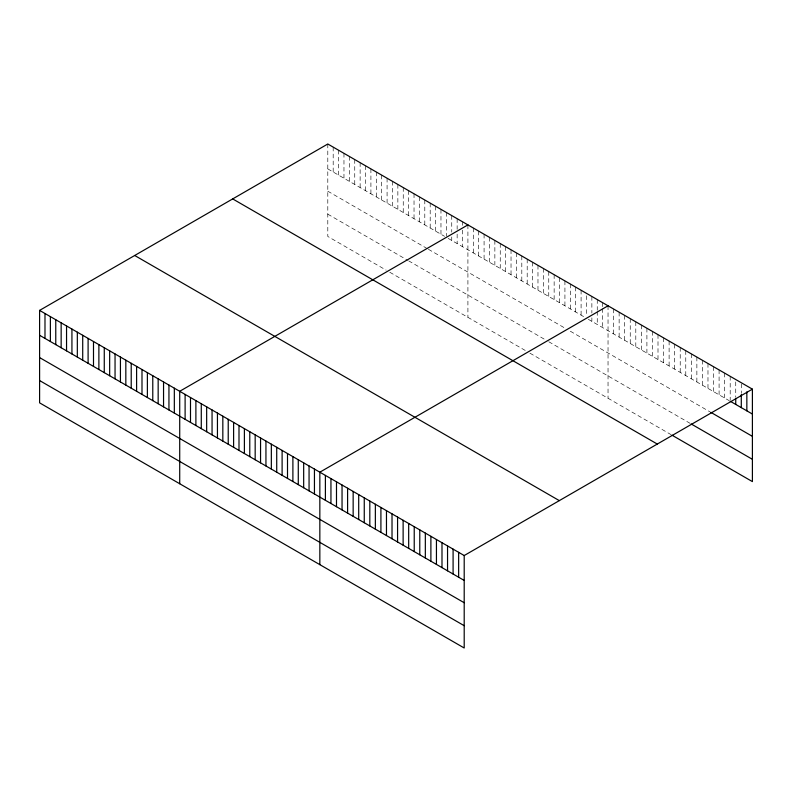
<?xml version="1.0" encoding="UTF-8"?>
<svg xmlns="http://www.w3.org/2000/svg" width="792" height="792" viewBox="0 0 792 792"><rect width="100%" height="100%" fill="white"/><g stroke="black" fill="none" stroke-linecap="round" stroke-linejoin="round"><path stroke-width="0.59" stroke-dasharray="3.96 2.97" d="M327.799 144.005L327.799 236.462L386.179 270.171M327.799 168.904L444.56 236.323M448.153 238.392L584.684 317.216M588.278 319.295L729.264 400.693M327.799 191.199L427.502 248.757M428.393 249.282L564.924 328.106M570.309 331.214L709.83 411.761M327.799 214.167L407.741 260.32M408.632 260.845L545.163 339.659M548.757 341.738L690.396 423.512M389.773 272.24L526.304 351.064M529.888 353.143L670.963 434.59M741.292 383.922L741.292 393.406M735.738 381.902L735.738 397.317M730.194 376.329L730.194 400.039M724.64 373.121L724.64 398.02M719.087 369.913L719.087 394.812M713.533 366.706L713.533 391.604M707.979 363.498L707.979 388.407M702.425 360.301L702.425 385.199M696.871 357.093L696.871 381.992M691.327 353.885L691.327 378.784M685.773 350.678L685.773 375.576M680.219 347.47L680.219 372.369M674.665 344.263L674.665 369.171M669.111 341.065L669.111 365.963M663.557 337.857L663.557 362.756M658.003 334.65L658.003 359.548M652.459 331.442L652.459 356.341M646.906 328.235L646.906 353.143M641.352 325.037L641.352 349.935M635.798 321.829L635.798 346.728M630.244 318.622L630.244 343.52M624.69 315.414L624.69 340.312M619.136 312.206L619.136 337.115M613.592 309.009L613.592 333.907M608.038 305.801L608.038 398.257M602.643 302.692L602.643 307.435M602.643 308.613L602.643 327.591M597.257 299.574L597.257 310.246M597.257 311.434L597.257 324.473M591.871 296.465L591.871 313.068M591.871 317.81L591.871 321.364M586.476 295.723L586.476 315.879M581.09 290.238L581.09 315.147M575.705 287.13L575.705 312.028M570.309 284.021L570.309 308.92M564.924 280.913L564.924 305.811M559.528 277.794L559.528 302.692M554.143 274.685L554.143 299.584M548.757 271.577L548.757 296.475M543.361 268.458L543.361 293.367M537.976 265.35L537.976 290.248M532.59 262.241L532.59 287.14M527.195 259.132L527.195 284.031M521.809 256.014L521.809 280.913M516.424 252.905L516.424 277.804M511.028 249.797L511.028 274.695M505.642 246.678L505.642 271.587M500.247 243.57L500.247 268.468M494.861 240.461L494.861 265.36M489.476 237.352L489.476 262.251M484.08 234.234L484.08 259.132M478.695 231.125L478.695 256.024M473.309 228.017L473.309 252.915M467.914 224.898L467.914 317.364M462.528 221.79L462.528 225.344M462.528 230.086L462.528 246.688M457.142 218.681L457.142 229.353M457.142 234.095L457.142 243.58M451.747 215.572L451.747 232.165M451.747 236.907L451.747 240.471M446.361 212.454L446.361 236.174M440.966 209.345L440.966 234.244M435.58 206.237L435.58 231.135M430.195 203.118L430.195 228.027M424.799 200.01L424.799 224.908M419.413 196.901L419.413 221.8M414.028 193.792L414.028 218.691M408.632 190.674L408.632 215.572M403.247 187.565L403.247 212.464M397.861 184.457L397.861 209.355M392.466 181.338L392.466 206.247M387.08 178.23L387.08 203.128M381.685 175.121L381.685 200.02M376.299 172.012L376.299 196.911M370.913 168.894L370.913 193.792M365.518 165.785L365.518 190.684M360.132 162.677L360.132 187.575M354.747 159.558L354.747 184.467M349.351 156.45L349.351 181.348M343.966 153.341L343.966 178.24M338.58 150.232L338.58 175.131M333.185 147.114L333.185 172.012"/><path stroke-width="1.19" d="M39.6 310.395L464.201 555.538L464.201 647.995L39.6 402.851L39.6 310.395L327.799 144.005L752.4 389.149L752.4 481.605L671.893 435.125M467.914 224.898L179.715 391.288L179.715 483.754M608.038 305.801L319.839 472.19L319.839 564.647M464.201 555.538L752.4 389.149M730.194 401.227L752.4 414.048M710.761 412.295L752.4 436.342M691.327 424.047L752.4 459.31M232.69 198.911L657.291 444.055M134.709 255.489L559.31 500.623M39.6 335.293L464.201 580.437M39.6 357.588L464.201 602.732M39.6 380.556L464.201 625.7M746.846 391.872L746.846 410.84M741.292 394.594L741.292 407.632M735.738 398.505L735.738 404.435M458.647 552.331L458.647 577.229M453.093 549.123L453.093 574.022M447.549 545.916L447.549 570.824M441.995 542.718L441.995 567.616M436.442 539.51L436.442 564.409M430.888 536.303L430.888 561.201M425.334 533.095L425.334 557.994M419.78 529.888L419.78 554.796M414.226 526.69L414.226 551.588M408.682 523.482L408.682 548.381M403.128 520.275L403.128 545.173M397.574 517.067L397.574 541.966M392.02 513.859L392.02 538.758M386.466 510.652L386.466 535.56M380.912 507.454L380.912 532.353M375.358 504.247L375.358 529.145M369.815 501.039L369.815 525.938M364.261 497.831L364.261 522.73M358.707 494.624L358.707 519.532M353.153 491.426L353.153 516.325M347.599 488.218L347.599 513.117M342.045 485.011L342.045 509.909M336.491 481.803L336.491 506.702M330.947 478.596L330.947 503.504M325.393 475.398L325.393 500.297M314.444 469.072L314.444 493.98M309.058 465.963L309.058 490.862M303.673 462.855L303.673 487.753M298.277 459.746L298.277 484.645M292.892 456.628L292.892 481.536M287.506 453.519L287.506 478.418M282.11 450.41L282.11 475.309M276.725 447.292L276.725 472.2M271.339 444.183L271.339 469.082M265.944 441.075L265.944 465.973M260.558 437.966L260.558 462.865M255.172 434.848L255.172 459.756M249.777 431.739L249.777 456.637M244.391 428.63L244.391 453.529M238.996 425.512L238.996 450.42M233.61 422.403L233.61 447.302M228.225 419.295L228.225 444.193M222.829 416.186L222.829 441.085M217.444 413.068L217.444 437.976M212.058 409.959L212.058 434.858M206.662 406.85L206.662 431.749M201.277 403.742L201.277 428.64M195.891 400.623L195.891 425.522M190.496 397.515L190.496 422.413M185.11 394.406L185.11 419.305M174.329 388.179L174.329 413.077M168.944 385.07L168.944 409.969M163.548 381.962L163.548 406.86M158.162 378.843L158.162 403.742M152.777 375.735L152.777 400.633M147.381 372.626L147.381 397.525M141.996 369.508L141.996 394.416M136.61 366.399L136.61 391.298M131.215 363.29L131.215 388.189M125.829 360.182L125.829 385.08M120.434 357.063L120.434 381.962M115.048 353.955L115.048 378.853M109.662 350.846L109.662 375.745M104.267 347.728L104.267 372.636M98.881 344.619L98.881 369.517M93.496 341.51L93.496 366.409M88.1 338.402L88.1 363.3M82.715 335.283L82.715 360.182M77.329 332.175L77.329 357.073M71.933 329.066L71.933 353.965M66.548 325.948L66.548 350.856M61.152 322.839L61.152 347.738M55.767 319.73L55.767 344.629M50.381 316.622L50.381 341.52M44.986 313.503L44.986 338.402"/></g></svg>
